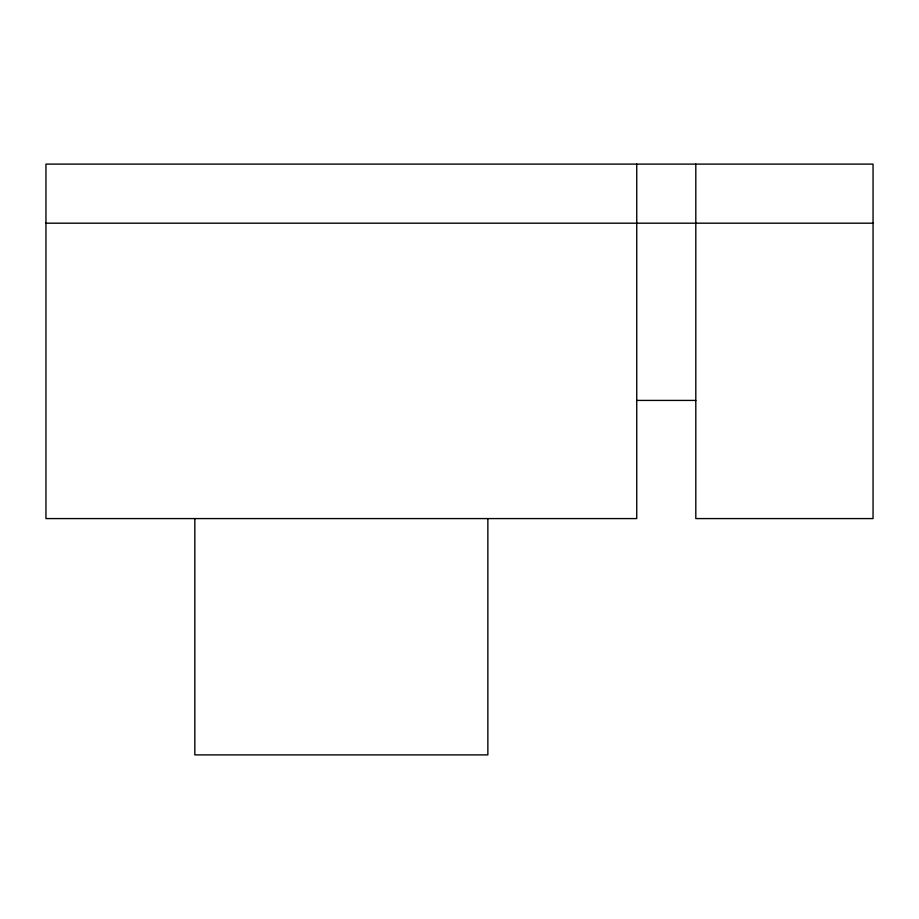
<?xml version="1.0" encoding="UTF-8"?>
<svg xmlns="http://www.w3.org/2000/svg" width="919" height="919" viewBox="0 0 919 919"><rect width="100%" height="100%" fill="white"/><g stroke="black" fill="none" stroke-linecap="round" stroke-linejoin="round"><path stroke-width="1.38" d="M45.95 223.191L873.05 223.191M636.741 400.42L695.809 400.42M695.809 164.11L695.809 518.58L873.05 518.58L873.05 164.11L45.95 164.11L45.95 518.58L636.741 518.58L636.741 164.11M487.863 518.58L487.863 754.89L194.828 754.89L194.828 518.58"/></g></svg>
